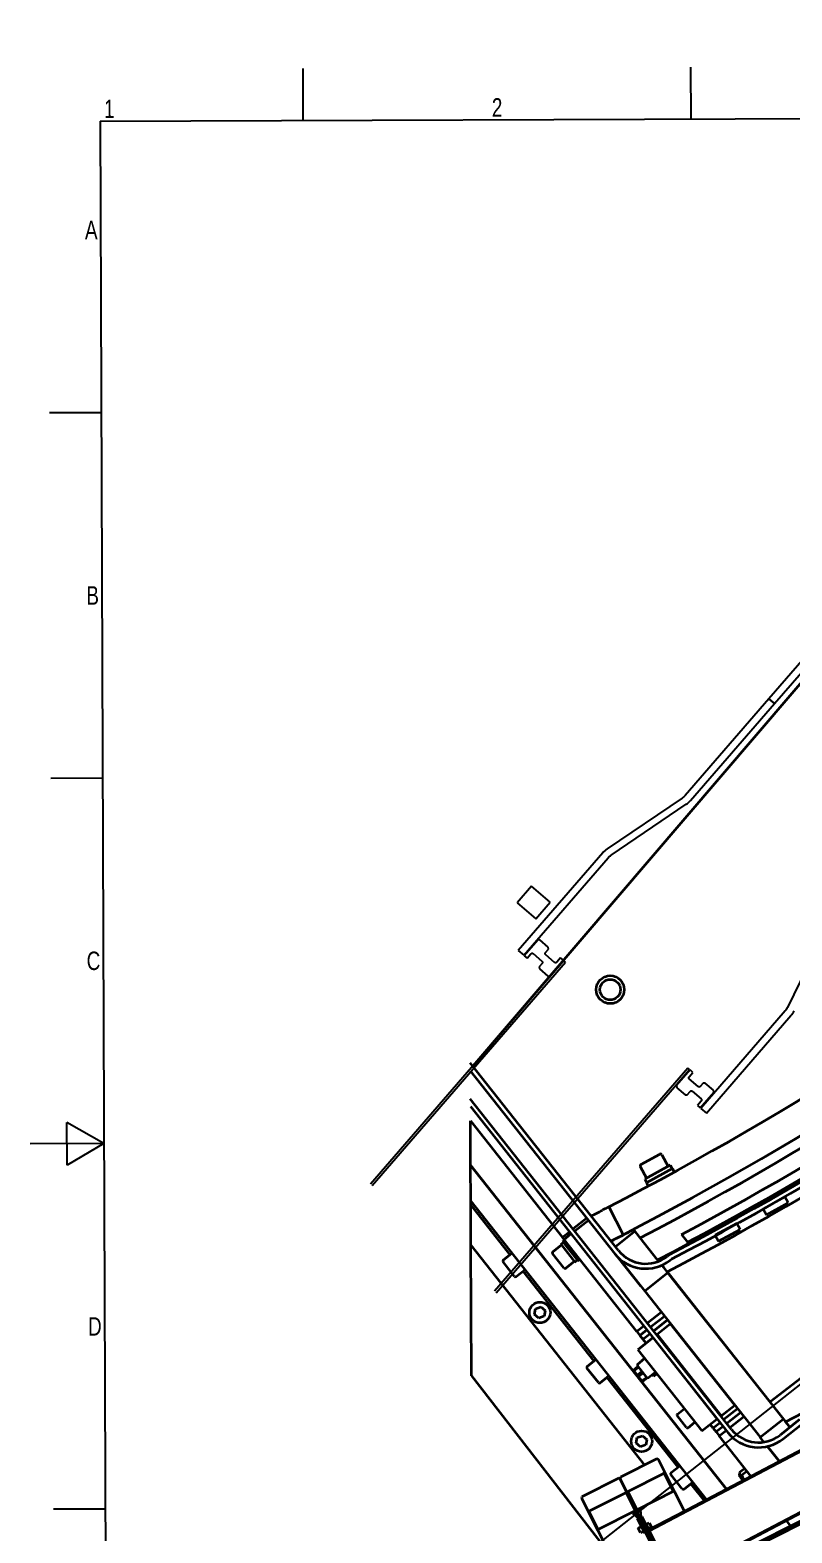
# Model space of a CAD drawing. Header units: millimetres. Extents: x -605 to 8012, y -2292 to 5879.
# Drawn here: x 4211 to 4727, y 1692 to 2710 of the extents above; entities that cross this region are included whole.
import ezdxf

# ---------------------------------------------------------------- set-up
doc = ezdxf.new("R2010")
doc.units = ezdxf.units.MM
doc.header["$LTSCALE"] = 5
doc.layers.get('0').update_dxf_attribs({"lineweight": 25})
doc.layers.add('Arestas Visíveis', color=7, linetype='Continuous', lineweight=35)
doc.layers.add('Legenda', color=7, linetype='Continuous', lineweight=25)
doc.layers.add('Dimensão', color=7, linetype='Continuous', lineweight=18, true_color=0x006400)
doc.layers.add('Geometria de Sketch', color=7, linetype='Continuous', lineweight=35, true_color=0x008080)
doc.styles.add('Texto_2_5 - LNLS', font='SwissCL.ttf')
doc.styles.add('Texto_2_5_COTA - LNLS', font='SwissCLI.ttf')
doc.dimstyles.new('PADRAO-LNLS', dxfattribs={"dimscale": 5, "dimtxt": 2.5, "dimasz": 2.5, "dimexe": 1, "dimexo": 1, "dimgap": 0.25, "dimtad": 1, "dimdec": 1, "dimrnd": 1e-08, "dimzin": 0, "dimtxsty": 'Texto_2_5_COTA - LNLS', "dimcen": 0.09, "dimdle": 4, "dimclrd": 98, "dimclre": 98, "dimclrt": 1, "dimadec": 1, "dimazin": 0, "dimtfac": 0.6, "dimtdec": 3, "dimtmove": 0, "dimatfit": 3, "dimfxl": 1, "dimtolj": 1, "dimtzin": 0, "dimlwd": 15, "dimlwe": 15, "dimarcsym": 0})

# ---------------------------------------------------------------- blocks, each defined once
blk = doc.blocks.new('Borders A3')
at = {"layer": 'Legenda'}
for p, q in [((52.5, 287), (52.5, 294)), ((105, 287), (105, 294)), ((25, 287), (410, 287)), ((25, 287), (25, 10)), ((25, 247.5), (18, 247.5)), ((25, 198), (18, 198)), ((20, 145.61), (20, 151.39)), ((25, 148.5), (20, 151.39)), ((25, 148.5), (15, 148.5)), ((25, 148.5), (20, 145.61)), ((25, 99), (18, 99))]:
    blk.add_line(p, q, dxfattribs=at)
at = {"layer": 'Legenda', "color": 236, "true_color": 0x800040, "char_height": 2.5, "style": 'Texto_2_5 - LNLS'}
for s, insert, attachment_point in [('1', (26.25, 287.4), 8), ('2', (78.75, 287.4), 8), ('A', (24.6, 272.25), 6), ('B', (24.6, 222.75), 6), ('C', (24.6, 173.25), 6), ('D', (24.6, 123.75), 6)]:
    blk.add_mtext(s, dxfattribs=dict(at, insert=insert, attachment_point=attachment_point))
blk = doc.blocks.new('*D29')
at = {"layer": 'Defpoints', "color": 0, "linetype": 'Continuous', "transparency": 16777216}
for p in [(5101.3, 2083.8), (5040.9, 2036.1), (5098.4, 1963.3)]:
    blk.add_point(p, dxfattribs=at)
at = {"layer": 'Dimensão', "color": 98, "linetype": 'Continuous', "lineweight": 15, "transparency": 16777216}
for p, q in [((5093.6, 2093.6), (5085.8, 2103.5)), ((5044.8, 2039.2), (5105.2, 2086.9)), ((5102.3, 1966.4), (5162.7, 2014.1)), ((5166.5, 2001.2), (5174.3, 1991.4)), ((5376.1, 1735.9), (5174.3, 1991.4)), ((5830.1, 1735.9), (5376.1, 1735.9))]:
    blk.add_line(p, q, dxfattribs=at)
at = {"layer": 'Dimensão', "color": 98, "linetype": 'Continuous', "transparency": 16777216}
for points in [[(5095.2, 2094.9), (5091.9, 2092.3), (5101.3, 2083.8)], [(5168.2, 2002.5), (5164.9, 1999.9), (5158.8, 2011)]]:
    blk.add_solid(points, dxfattribs=at)
at = {"layer": 'Dimensão', "color": 1, "linetype": 'Continuous', "lineweight": 18, "transparency": 16777216, "insert": (5609.3, 1793.8), "char_height": 500, "attachment_point": 5, "style": 'Texto_2_5_COTA - LNLS'}
blk.add_mtext('\\A1;{\\H12.45;55,7 - (Centro Bloco Laminas e Centro Camara de Vacuo)}', dxfattribs=at)

msp = doc.modelspace()

# ---------------------------------------------------------------- linework, layer by layer
for p, q in [((4770.7091, 2325.54449), (4711.15544, 2256.73779)), ((4714.93603, 2253.46561), (4777.76186, 2326.0529)), ((4711.15544, 2256.73779), (4654.37052, 2191.13)), ((4658.15111, 2187.85782), (4714.93603, 2253.46561)), ((4711.15544, 2256.73779), (4714.93603, 2253.46561)), ((4714.93603, 2253.46561), (4711.15544, 2256.73779)), ((4652.41908, 2189.39602), (4601.56877, 2154.93784)), ((4604.37364, 2150.79867), (4655.22394, 2185.25685)), ((4598.64161, 2152.33687), (4541.42589, 2086.23136)), ((4545.20648, 2082.95918), (4602.42219, 2149.06469)), ((4550.41149, 2129.86661), (4540.66263, 2118.46663)), ((4563.11654, 2119.00172), (4550.41149, 2129.86661)), ((4540.66263, 2118.46663), (4553.36767, 2107.60173)), ((4553.36767, 2107.60173), (4563.11654, 2119.00172)), ((4750.51154, 2102.78342), (4723.70298, 2047.51661)), ((4554.74664, 2093.21761), (4545.58454, 2082.63196)), ((4556.15719, 2093.31929), (4554.74664, 2093.21761)), ((4561.82808, 2088.41102), (4556.15719, 2093.31929)), ((4559.96646, 2084.73211), (4561.92976, 2087.00046)), ((4561.92976, 2087.00046), (4561.82808, 2088.41102)), ((4572.41374, 2079.24891), (4441.52659, 1928.02539)), ((4442.66076, 1927.04373), (4573.54791, 2078.26726)), ((4541.42589, 2086.23136), (4545.20648, 2082.95918)), ((4545.58454, 2082.63196), (4547.47483, 2080.99587)), ((4547.47483, 2080.99587), (4550.09258, 2084.02034)), ((4551.50313, 2084.12203), (4557.55207, 2078.88654)), ((4557.65375, 2077.47598), (4555.69045, 2075.20763)), ((4566.11708, 2078.08607), (4560.06814, 2083.32156)), ((4562.87358, 2068.99048), (4572.03568, 2079.57613)), ((4570.14538, 2081.21222), (4567.52764, 2078.18775)), ((4572.03568, 2079.57613), (4570.14538, 2081.21222)), ((4573.54791, 2078.26726), (4572.41374, 2079.24891)), ((4555.69045, 2075.20763), (4555.79213, 2073.79708)), ((4555.79213, 2073.79708), (4561.46302, 2068.8888)), ((4561.46302, 2068.8888), (4562.87358, 2068.99048)), ((5040.87693, 2036.10499), (4503.60443, 1611.85017)), ((4722.26682, 2045.33664), (4665.05111, 1979.23113)), ((4668.83169, 1975.95895), (4726.04741, 2042.06446)), ((4656.34274, 2006.60658), (4525.45559, 1855.38306)), ((4526.58977, 1854.40141), (4657.47692, 2005.62493)), ((4657.85498, 2005.29771), (4648.69288, 1994.71206)), ((4657.47692, 2005.62493), (4656.34274, 2006.60658)), ((4659.74528, 2003.66162), (4657.85498, 2005.29771)), ((4657.12753, 2000.63715), (4659.74528, 2003.66162)), ((4663.27816, 1993.99111), (4657.22922, 1999.2266)), ((4666.65202, 1996.36114), (4664.68871, 1994.09279)), ((4668.06258, 1996.46282), (4666.65202, 1996.36114)), ((4673.73346, 1991.55455), (4668.06258, 1996.46282)), ((4648.69288, 1994.71206), (4648.79456, 1993.30151)), ((4648.79456, 1993.30151), (4654.46546, 1988.39323)), ((4654.46546, 1988.39323), (4655.87601, 1988.49491)), ((4655.87601, 1988.49491), (4657.83932, 1990.76327)), ((4659.24987, 1990.86495), (4665.29881, 1985.62946)), ((4664.67305, 1979.55835), (4673.83515, 1990.14399)), ((4673.83515, 1990.14399), (4673.73346, 1991.55455)), ((4665.40049, 1984.21891), (4662.78275, 1981.19444)), ((4662.78275, 1981.19444), (4664.67305, 1979.55835)), ((4665.05111, 1979.23113), (4668.83169, 1975.95895)), ((4592.9386, 1903.64126), (4589.14824, 1908.44134)), ((4594.99424, 1901.42902), (4593.09397, 1903.05351))]:
    msp.add_line(p, q)
for points in [[(4654.37052, 2191.13), (4653.83549, 2190.51184), (4653.15048, 2189.89164), (4652.41908, 2189.39602)], [(4655.22394, 2185.25685), (4656.32104, 2186.00029), (4657.34856, 2186.93058), (4658.15111, 2187.85782)], [(4601.56877, 2154.93784), (4600.47167, 2154.19441), (4599.44416, 2153.26411), (4598.64161, 2152.33687)], [(4602.42219, 2149.06469), (4602.95723, 2149.68285), (4603.64224, 2150.30305), (4604.37364, 2150.79867)], [(4723.70298, 2047.51661), (4723.31738, 2046.72168), (4722.80185, 2045.9548), (4722.26682, 2045.33664)], [(4726.04741, 2042.06446), (4726.84996, 2042.99171), (4727.62326, 2044.14203), (4728.20165, 2045.33442)]]:
    msp.add_open_spline(points, degree=3)
for points, knots in [([(4550.09258, 2084.02034), (4550.17334, 2084.11366), (4550.29025, 2084.20458), (4550.5109, 2084.31519), (4550.6537, 2084.35445), (4550.89989, 2084.37219), (4551.04684, 2084.35382), (4551.28108, 2084.276), (4551.40981, 2084.20279), (4551.50313, 2084.12203)], [0, 0, 0, 0, 0.007404812577, 0.007404812577, 0.014809625751, 0.014809625751, 0.022214439659, 0.022214439659, 0.02961925419, 0.02961925419, 0.02961925419, 0.02961925419]), ([(4557.55207, 2078.88654), (4557.64539, 2078.80577), (4557.73631, 2078.68887), (4557.84691, 2078.46821), (4557.88617, 2078.32541), (4557.90392, 2078.07923), (4557.88555, 2077.93227), (4557.80773, 2077.69803), (4557.73452, 2077.5693), (4557.65375, 2077.47598)], [0.029619254784, 0.029619254784, 0.029619254784, 0.029619254784, 0.037024069733, 0.037024069733, 0.044428883928, 0.044428883928, 0.051833697182, 0.051833697182, 0.059238509645, 0.059238509645, 0.059238509645, 0.059238509645]), ([(4560.06814, 2083.32156), (4560.01737, 2083.3655), (4559.97115, 2083.41445), (4559.88923, 2083.52086), (4559.85373, 2083.57805), (4559.76703, 2083.75535), (4559.73322, 2083.88238), (4559.7162, 2084.14226), (4559.73315, 2084.27261), (4559.81607, 2084.51949), (4559.88124, 2084.63365), (4559.96646, 2084.73211)], [-0.03149629089, -0.03149629089, -0.03149629089, -0.03149629089, -0.027467478112, -0.027467478112, -0.023438665515, -0.023438665515, -0.015625773529, -0.015625773529, -0.007812885719, -0.007812885719, 0, 0, 0, 0]), ([(4567.52764, 2078.18775), (4567.4837, 2078.13698), (4567.43475, 2078.09076), (4567.32834, 2078.00884), (4567.27114, 2077.97334), (4567.09384, 2077.88664), (4566.96681, 2077.85283), (4566.70694, 2077.83581), (4566.57658, 2077.85276), (4566.3297, 2077.93568), (4566.21554, 2078.00085), (4566.11708, 2078.08607)], [-0.031496296308, -0.031496296308, -0.031496296308, -0.031496296308, -0.027467494444, -0.027467494444, -0.023438692321, -0.023438692321, -0.01562580028, -0.01562580028, -0.007812901633, -0.007812901633, 0, 0, 0, 0]), ([(4657.22922, 1999.2266), (4657.17845, 1999.27054), (4657.13223, 1999.31948), (4657.05031, 1999.4259), (4657.01481, 1999.48309), (4656.92811, 1999.66039), (4656.8943, 1999.78742), (4656.87728, 2000.0473), (4656.89423, 2000.17765), (4656.97715, 2000.42453), (4657.04232, 2000.53869), (4657.12753, 2000.63715)], [-0.03149629534, -0.03149629534, -0.03149629534, -0.03149629534, -0.027467479434, -0.027467479434, -0.02343866374, -0.02343866374, -0.01562577007, -0.01562577007, -0.007812883261, -0.007812883261, 0, 0, 0, 0]), ([(4657.83932, 1990.76327), (4657.92008, 1990.85658), (4658.03699, 1990.9475), (4658.25764, 1991.05811), (4658.40044, 1991.09737), (4658.64663, 1991.11512), (4658.79358, 1991.09674), (4659.02782, 1991.01893), (4659.15656, 1990.94571), (4659.24987, 1990.86495)], [0.059238509645, 0.059238509645, 0.059238509645, 0.059238509645, 0.066643322108, 0.066643322108, 0.074048135362, 0.074048135362, 0.081452949557, 0.081452949557, 0.088857764505, 0.088857764505, 0.088857764505, 0.088857764505]), ([(4664.68871, 1994.09279), (4664.64477, 1994.04202), (4664.59583, 1993.9958), (4664.48941, 1993.91388), (4664.43222, 1993.87838), (4664.25492, 1993.79168), (4664.12789, 1993.75787), (4663.86801, 1993.74085), (4663.73766, 1993.7578), (4663.49078, 1993.84072), (4663.37662, 1993.90589), (4663.27816, 1993.99111)], [-0.031496291542, -0.031496291542, -0.031496291542, -0.031496291542, -0.027467487703, -0.027467487703, -0.023438683707, -0.023438683707, -0.01562579279, -0.01562579279, -0.007812897575, -0.007812897575, 0, 0, 0, 0]), ([(4665.29881, 1985.62946), (4665.39213, 1985.54869), (4665.48305, 1985.43179), (4665.59365, 1985.21113), (4665.63292, 1985.06834), (4665.65066, 1984.82215), (4665.63229, 1984.6752), (4665.55447, 1984.44096), (4665.48126, 1984.31222), (4665.40049, 1984.21891)], [-0.02961925419, -0.02961925419, -0.02961925419, -0.02961925419, -0.022214439659, -0.022214439659, -0.014809625751, -0.014809625751, -0.007404812577, -0.007404812577, 0, 0, 0, 0])]:
    msp.add_open_spline(points, degree=3, knots=knots)
at = {"layer": 'Arestas Visíveis'}
for p, q in [((5023.03342, 2606.61274), (4510.7383, 2007.93088)), ((6138.12554, 2410.20131), (4680.2322, 1673.31535)), ((4680.98403, 1671.8279), (6138.13251, 2408.33736)), ((4609.44783, 1882.926), (4508.96187, 2010.18052)), ((4508.98207, 2004.77624), (4606.83178, 1880.86024)), ((4685.89292, 1761.89773), (4509.05281, 1985.84646)), ((4509.07301, 1980.44217), (4683.27686, 1759.83197)), ((4509.22126, 1940.7714), (4509.10917, 1970.76519)), ((4509.10917, 1970.76519), (4571.43977, 1891.83028)), ((4624.51176, 1941.32733), (4637.40642, 1948.31581)), ((4638.76208, 1947.91311), (4643.05047, 1940.00048)), ((4509.31215, 1916.45212), (4509.22126, 1940.7714)), ((4509.22126, 1940.7714), (4682.52176, 1721.3052)), ((4682.52176, 1721.3052), (4509.22126, 1940.7714)), ((4624.10906, 1939.97166), (4628.39745, 1932.05903)), ((4644.36924, 1940.71521), (4627.07867, 1931.3443)), ((4645.7864, 1938.45014), (4628.20278, 1928.9204)), ((4644.36924, 1940.71521), (4645.63987, 1938.37073)), ((4645.7864, 1938.45014), (4647.04635, 1936.12538)), ((4627.07867, 1931.3443), (4628.34931, 1928.99981)), ((4628.20278, 1928.9204), (4629.46272, 1926.59564)), ((4509.32224, 1913.74997), (4509.31215, 1916.45212)), ((4509.31215, 1916.45212), (4669.01282, 1714.20861)), ((4509.42323, 1886.72854), (4509.32224, 1913.74997)), ((4509.32224, 1913.74997), (4535.90374, 1880.0874)), ((4705.66425, 1914.08702), (4720.19928, 1922.24243)), ((4705.72029, 1913.98714), (4705.66425, 1914.08702)), ((4721.83036, 1919.33543), (4707.29534, 1911.18001)), ((4709.57885, 1907.1102), (4724.11388, 1915.26562)), ((4720.19928, 1922.24243), (4720.20183, 1922.23789)), ((4724.11388, 1915.26562), (4721.83036, 1919.33543)), ((4587.90353, 1904.83081), (4578.74017, 1897.59501)), ((4579.77305, 1896.28698), (4588.9364, 1903.52278)), ((4602.86493, 1912.56472), (4612.47389, 1893.70417)), ((4673.28394, 1896.45453), (4687.95908, 1904.35503)), ((4687.95908, 1904.35503), (4688.08123, 1904.12815)), ((4707.29534, 1911.18001), (4709.57885, 1907.1102)), ((4576.12412, 1895.52925), (4571.43977, 1891.83028)), ((4572.47265, 1890.52225), (4577.15699, 1894.22122)), ((4620.54908, 1896.06575), (4607.32058, 1885.61993)), ((4624.12454, 1891.53782), (4619.5162, 1897.37378)), ((4652.00743, 1893.87813), (4656.13895, 1888.64602)), ((4673.46621, 1896.11595), (4673.28394, 1896.45453)), ((4689.53918, 1901.42), (4674.86404, 1893.5195)), ((4674.86404, 1893.5195), (4677.07618, 1889.41046)), ((4677.07618, 1889.41046), (4691.75132, 1897.31096)), ((4691.75132, 1897.31096), (4689.53918, 1901.42)), ((4509.75393, 1798.23748), (4509.42323, 1886.72854)), ((4509.42323, 1886.72854), (4627.0575, 1737.75755)), ((4564.84502, 1882.16313), (4570.73115, 1886.81108)), ((4570.36964, 1887.26889), (4571.93928, 1888.50835)), ((4570.36964, 1887.26889), (4579.87213, 1875.23503)), ((4571.43977, 1891.83028), (4572.47265, 1890.52225)), ((4571.52613, 1889.03156), (4572.83416, 1890.06444)), ((4571.52613, 1889.03156), (4581.85492, 1875.95127)), ((4621.74097, 1828.12928), (4572.47265, 1890.52225)), ((4635.83568, 1876.70693), (4624.12454, 1891.53782)), ((4538.93466, 1865.49165), (4531.18807, 1875.30187)), ((4531.32564, 1876.47232), (4537.21177, 1881.12028)), ((4572.45404, 1871.18246), (4564.70745, 1880.99268)), ((4573.62449, 1871.04489), (4579.51062, 1875.69284)), ((4579.87213, 1875.23503), (4581.44177, 1876.47449)), ((4581.85492, 1875.95127), (4583.16295, 1876.98415)), ((4624.47743, 1858.81866), (4608.94326, 1878.491)), ((4608.94326, 1878.491), (4624.47743, 1858.81866)), ((4636.56821, 1875.77927), (4635.83568, 1876.70693)), ((4640.17378, 1871.21321), (4638.70738, 1873.07024)), ((4643.6503, 1880.20291), (4642.22054, 1879.0739)), ((4643.78767, 1880.27492), (4643.6503, 1880.20291)), ((4644.2863, 1876.45785), (4645.47262, 1877.39462)), ((4540.10512, 1865.35408), (4545.99124, 1870.00203)), ((4544.68322, 1868.96915), (4592.71209, 1808.14582)), ((4642.75597, 1867.94314), (4627.05963, 1855.54859)), ((4642.23953, 1868.59715), (4640.17378, 1871.21321)), ((4642.23953, 1868.59715), (4722.49423, 1766.96333)), ((4720.94491, 1768.92537), (4642.75597, 1867.94314)), ((4624.47743, 1858.81866), (4627.05963, 1855.54859)), ((4627.05963, 1855.54859), (4705.24856, 1756.53082)), ((4552.50295, 1839.74184), (4553.20792, 1843.52573)), ((4553.20792, 1843.52573), (4556.83736, 1844.80715)), ((4556.83736, 1844.80715), (4559.76181, 1842.30468)), ((4559.76181, 1842.30468), (4559.05684, 1838.52079)), ((4555.4274, 1837.23937), (4552.50295, 1839.74184)), ((4559.05684, 1838.52079), (4555.4274, 1837.23937)), ((4638.35294, 1841.24685), (4629.04138, 1833.89401)), ((4631.10713, 1831.27796), (4640.41869, 1838.63079)), ((4633.17289, 1828.6619), (4642.48445, 1836.01473)), ((4644.61857, 1833.3121), (4635.46237, 1826.08195)), ((4687.99949, 1778.3749), (4644.61857, 1833.3121)), ((4626.42532, 1831.82826), (4621.74097, 1828.12928)), ((4621.74097, 1828.12928), (4623.80673, 1825.51323)), ((4632.84631, 1824.01619), (4622.38208, 1815.75316)), ((4623.80673, 1825.51323), (4628.49108, 1829.2122)), ((4623.80673, 1825.51323), (4625.87249, 1822.89717)), ((4625.87249, 1822.89717), (4630.55683, 1826.59614)), ((4628.00661, 1820.19454), (4625.87249, 1822.89717)), ((4676.22723, 1769.07899), (4632.84631, 1824.01619)), ((4635.30701, 1825.95927), (4635.46237, 1826.08195)), ((4635.46237, 1826.08195), (4678.84329, 1771.14475)), ((4622.38208, 1815.75316), (4665.763, 1760.81596)), ((4595.743, 1793.55008), (4587.99641, 1803.36029)), ((4588.13399, 1804.53075), (4594.02011, 1809.1787)), ((4619.43167, 1802.00874), (4622.70174, 1804.59094)), ((4619.43167, 1802.00874), (4619.86286, 1801.46268)), ((4623.13293, 1804.04488), (4619.86286, 1801.46268)), ((4628.61493, 1797.10253), (4622.21108, 1805.2123)), ((4622.32114, 1806.14867), (4627.03004, 1809.86703)), ((4624.93893, 1808.48116), (4626.90097, 1810.03048)), ((4625.068, 1808.31771), (4624.93893, 1808.48116)), ((4509.75393, 1798.23748), (4602.2344, 1679.06647)), ((4596.91346, 1793.4125), (4602.79959, 1798.06046)), ((4601.49156, 1797.02758), (4649.52043, 1736.20425)), ((4622.09911, 1798.63071), (4619.86286, 1801.46268)), ((4622.09911, 1798.63071), (4625.36918, 1801.21291)), ((4622.09911, 1798.63071), (4622.9615, 1797.53859)), ((4626.23157, 1800.12079), (4622.9615, 1797.53859)), ((4625.19775, 1794.70663), (4622.9615, 1797.53859)), ((4625.19775, 1794.70663), (4628.46782, 1797.28882)), ((4625.19775, 1794.70663), (4625.62894, 1794.16057)), ((4629.04233, 1796.85593), (4625.62894, 1794.16057)), ((4629.55129, 1796.99247), (4634.26019, 1800.71083)), ((4633.20196, 1798.01693), (4632.29815, 1799.16151)), ((4633.20196, 1798.01693), (4635.164, 1799.56625)), ((4655.46978, 1763.09378), (4649.06593, 1771.20356)), ((4649.17599, 1772.13992), (4653.88489, 1775.85829)), ((4678.84329, 1771.14475), (4678.68793, 1771.02207)), ((4678.84329, 1771.14475), (4687.99949, 1778.3749)), ((4689.99688, 1775.84541), (4680.68532, 1768.49258)), ((4692.06264, 1773.22936), (4682.75108, 1765.87653)), ((4656.40614, 1762.98372), (4661.11504, 1766.70209)), ((4665.763, 1760.81596), (4676.22723, 1769.07899)), ((4673.38492, 1762.72785), (4671.38752, 1765.25734)), ((4678.06926, 1766.42682), (4673.38492, 1762.72785)), ((4673.38492, 1762.72785), (4675.45068, 1760.11179)), ((4680.13502, 1763.81077), (4675.45068, 1760.11179)), ((4677.51643, 1757.49574), (4682.20078, 1761.19471)), ((4684.81684, 1763.26047), (4694.1284, 1770.6133)), ((4705.24856, 1756.53082), (4720.94491, 1768.92537)), ((4731.87618, 1768.47728), (4718.66563, 1758.04563)), ((4720.73138, 1755.42957), (4733.69573, 1765.66681)), ((4724.55998, 1764.34727), (4722.49423, 1766.96333)), ((4725.36113, 1763.3327), (4724.55998, 1764.34727)), ((4621.36154, 1752.53994), (4622.06652, 1756.32382)), ((4624.286, 1750.03746), (4621.36154, 1752.53994)), ((4622.06652, 1756.32382), (4625.69595, 1757.60524)), ((4627.91543, 1751.31888), (4624.286, 1750.03746)), ((4625.69595, 1757.60524), (4628.62041, 1755.10277)), ((4628.62041, 1755.10277), (4627.91543, 1751.31888)), ((4738.92473, 1750.93516), (4629.81919, 1693.61917)), ((4675.45068, 1760.11179), (4677.51643, 1757.49574)), ((4699.18278, 1730.05767), (4677.51643, 1757.49574)), ((4707.79751, 1753.30286), (4705.24856, 1756.53082)), ((4635.28674, 1741.91698), (4610.74368, 1729.5118)), ((4630.04477, 1693.17287), (4739.15726, 1750.49252)), ((4636.40638, 1741.54917), (4635.28674, 1741.91698)), ((4640.57904, 1733.29377), (4636.40638, 1741.54917)), ((4718.24539, 1740.07176), (4710.12409, 1750.3565)), ((4710.12409, 1750.3565), (4718.24539, 1740.07176)), ((4615.66817, 1719.76894), (4640.21122, 1732.17412)), ((4640.21122, 1732.17412), (4640.57904, 1733.29377)), ((4640.21122, 1732.17412), (4646.45139, 1719.82825)), ((4647.57104, 1719.46043), (4640.57904, 1733.29377)), ((4652.55134, 1721.6085), (4644.80475, 1731.41872)), ((4644.94233, 1732.58917), (4650.82845, 1737.23713)), ((4691.43855, 1729.64535), (4691.16845, 1731.49764)), ((4694.9129, 1735.46501), (4691.34369, 1732.6466)), ((4696.39801, 1733.58428), (4692.82879, 1730.76587)), ((4609.55372, 1728.91034), (4584.41568, 1716.20442)), ((4610.2255, 1728.68965), (4609.55372, 1728.91034)), ((4614.69889, 1719.83926), (4610.2255, 1728.68965)), ((4610.74368, 1729.5118), (4610.37587, 1728.39216)), ((4610.37587, 1728.39216), (4614.54853, 1720.13675)), ((4614.54853, 1720.13675), (4615.66817, 1719.76894)), ((4653.7218, 1721.47093), (4659.60793, 1726.11888)), ((4658.2999, 1725.08601), (4667.51183, 1713.4201)), ((4691.43855, 1729.64535), (4693.47901, 1727.06133)), ((4584.41568, 1716.20442), (4584.19499, 1715.53264)), ((4584.19499, 1715.53264), (4588.66838, 1706.68225)), ((4589.34017, 1706.46156), (4614.4782, 1719.16747)), ((4614.4782, 1719.16747), (4614.69889, 1719.83926)), ((4614.4782, 1719.16747), (4620.71837, 1706.8216)), ((4621.39016, 1706.60091), (4614.69889, 1719.83926)), ((4621.90834, 1707.42307), (4615.66817, 1719.76894)), ((4646.45139, 1719.82825), (4621.90834, 1707.42307)), ((4647.57104, 1719.46043), (4646.45139, 1719.82825)), ((4756.13195, 1718.17986), (4646.51185, 1660.59355)), ((4646.73743, 1660.14726), (4756.36448, 1717.73722)), ((4654.09218, 1706.55867), (4647.57104, 1719.46043)), ((4588.66838, 1706.68225), (4589.34017, 1706.46156)), ((4588.66838, 1706.68225), (4595.35965, 1693.4439)), ((4595.58034, 1694.11569), (4589.34017, 1706.46156)), ((4620.71837, 1706.8216), (4595.58034, 1694.11569)), ((4619.26149, 1704.96473), (4621.61571, 1706.15466)), ((4622.75318, 1701.68743), (4619.26149, 1704.96473)), ((4621.39016, 1706.60091), (4620.71837, 1706.8216)), ((4621.61571, 1706.15466), (4621.39016, 1706.60091)), ((4621.90834, 1707.42307), (4621.54052, 1706.30342)), ((4621.54052, 1706.30342), (4621.61571, 1706.15466)), ((4621.61571, 1706.15466), (4623.96994, 1707.3446)), ((4683.7168, 1583.29065), (4621.61571, 1706.15466)), ((4621.61571, 1706.15466), (4683.7168, 1583.29065)), ((4622.1582, 1701.3867), (4622.75318, 1701.68743)), ((4624.86478, 1696.03185), (4622.1582, 1701.3867)), ((4622.75318, 1701.68743), (4680.79439, 1586.85569)), ((4623.96994, 1707.3446), (4624.53813, 1702.58962)), ((4624.53813, 1702.58962), (4625.13311, 1702.89036)), ((4682.57934, 1587.75789), (4624.53813, 1702.58962)), ((4625.13311, 1702.89036), (4627.71406, 1697.78407)), ((4629.744, 1693.76793), (4654.09218, 1706.55867)), ((4654.09218, 1706.55867), (4654.16737, 1706.4099)), ((4722.82462, 1700.11785), (4725.80139, 1696.3481)), ((4595.58034, 1694.11569), (4595.35965, 1693.4439)), ((4595.35965, 1693.4439), (4602.57721, 1679.16429)), ((4622.63359, 1694.90411), (4624.86478, 1696.03185)), ((4624.13725, 1691.92919), (4622.63359, 1694.90411)), ((4626.36844, 1693.05693), (4624.13725, 1691.92919)), ((4625.61661, 1694.54439), (4624.86478, 1696.03185)), ((4625.61661, 1694.54439), (4626.36844, 1693.05693)), ((4627.12027, 1691.56948), (4626.36844, 1693.05693)), ((4627.71406, 1697.78407), (4628.16192, 1697.63695)), ((4627.71406, 1697.78407), (4629.36806, 1694.5117)), ((4628.16192, 1697.63695), (4630.09561, 1698.61432)), ((4629.66556, 1694.66205), (4628.16192, 1697.63695)), ((4631.59927, 1695.63941), (4629.36809, 1694.51166)), ((4629.36809, 1694.51166), (4629.744, 1693.76793)), ((4629.81919, 1693.61917), (4629.744, 1693.76793)), ((4629.81919, 1693.61917), (4630.04477, 1693.17287)), ((4630.04477, 1693.17287), (4646.51185, 1660.59355)), ((4630.09561, 1698.61432), (4631.59927, 1695.63941))]:
    msp.add_line(p, q, dxfattribs=at)
for centre, radius in [((4603.74803, 2059.68487), 9.48), ((4603.74803, 2059.68487), 6.98), ((4556.13238, 1841.02326), 7.08333), ((4624.99098, 1753.82135), 7.08333)]:
    msp.add_circle(centre, radius, dxfattribs=at)
for centre, radius, start, end in [((3576.25462, 3890.88959), 2228.83333, 297.42611141, 319.16634279), ((3576.25462, 3890.88959), 2250, 297.42208076, 319.17037344), ((3599.96778, 3871.61688), 2248.33333, 297.66259024, 318.92986399), ((3599.96778, 3871.61688), 2251.66667, 297.66653776, 318.92986396), ((3598.97796, 3862.11296), 2250, 297.62429781, 318.96815639), ((3593.75942, 3879.47909), 2250, 298.05587878, 318.53657542), ((3597.89094, 3874.24697), 2250, 298.05587878, 318.53657542), ((3679.23265, 3760.47913), 2250, 297.62429781, 318.96815639), ((3580.86296, 3885.05363), 2250, 297.62429781, 308.28561677), ((3592.57411, 3870.22274), 2250, 297.62429781, 307.20648117), ((4637.8829, 1947.43663), 1, 28.4562271, 118.4562271), ((4624.98824, 1940.44815), 1, 118.4562271, 208.4562271), ((3576.25462, 3890.88959), 2228.83333, 297.08034128, 297.29757567), ((3576.35791, 3890.75879), 2250, 297.18720271, 297.62429781), ((3576.25462, 3890.88959), 2250, 297.18720271, 297.29475425), ((4531.84208, 1875.81831), 0.83333, 128.2962271, 218.2962271), ((4565.36146, 1881.50912), 0.83333, 128.2962271, 218.2962271), ((4627.76023, 1897.3863), 26.66667, 218.29622562, 308.29622562), ((4627.76023, 1897.3863), 23.33333, 218.29622879, 308.29622879), ((4539.58868, 1866.00809), 0.83333, 218.2962271, 308.2962271), ((4573.10805, 1871.6989), 0.83333, 218.2962271, 308.2962271), ((4588.65042, 1803.87673), 0.83333, 128.2962271, 218.2962271), ((4622.73429, 1805.62546), 0.66667, 128.2962271, 218.2962271), ((4596.39702, 1794.06652), 0.83333, 218.2962271, 308.2962271), ((4629.13814, 1797.51568), 0.66667, 218.2962271, 308.2962271), ((4649.58914, 1771.61671), 0.66667, 128.2962271, 218.2962271), ((4655.99299, 1763.50693), 0.66667, 218.2962271, 308.2962271), ((4704.20532, 1776.35803), 23.33333, 218.2962271, 308.2962271), ((4704.20532, 1776.35803), 26.66667, 218.2962271, 308.2962271), ((4645.45877, 1731.93516), 0.83333, 128.2962271, 218.2962271), ((4653.20536, 1722.12494), 0.83333, 218.2962271, 308.2962271)]:
    msp.add_arc(centre, radius, start, end, dxfattribs=at)
for points, knots in [([(4602.86493, 1912.56472), (4602.86493, 1912.56472), (4602.75356, 1912.50691), (4602.30059, 1912.27195), (4601.95898, 1912.09481), (4601.17063, 1911.68637), (4600.67134, 1911.42784), (4599.57709, 1910.86193), (4598.98214, 1910.55455), (4598.42423, 1910.26663)], [0, 0, 0, 0, 0.11300659862, 0.11300659862, 0.22601319725, 0.22601319725, 0.33902081296, 0.33902081296, 0.45202842868, 0.45202842868, 0.45202842868, 0.45202842868]), ([(4608.03306, 1891.40634), (4608.59098, 1891.69424), (4609.18596, 1892.00159), (4610.28023, 1892.56744), (4610.77954, 1892.82593), (4611.56792, 1893.23432), (4611.90954, 1893.41144), (4612.36252, 1893.64637), (4612.47389, 1893.70417), (4612.47389, 1893.70417)], [-0.45202834644, -0.45202834644, -0.45202834644, -0.45202834644, -0.33902019291, -0.33902019291, -0.22601203938, -0.22601203938, -0.11300601969, -0.11300601969, 0, 0, 0, 0])]:
    msp.add_open_spline(points, degree=3, knots=knots, dxfattribs=at)
for points, weights in [([(4691.34369, 1732.6466), (4690.66921, 1730.58728), (4692.82879, 1730.76587)], [1, 1.15470053838, 1]), ([(4692.82879, 1730.76587), (4693.53194, 1728.9645), (4694.37062, 1727.52972)], [1, 1.04371940939, 1.06272802233])]:
    msp.add_rational_spline(points, weights, degree=2, dxfattribs=at)
at = {"layer": 'Geometria de Sketch'}
for p, q in [((4711.86181, 1780.42812), (5369.89205, 2291.78185)), ((4643.30931, 1867.31571), (4723.56401, 1765.68189))]:
    msp.add_line(p, q, dxfattribs=at)

# ---------------------------------------------------------------- block references
at = {"xscale": 5, "yscale": 5, "zscale": 5, "rotation": 0.2141206807140088}
msp.add_blockref('Borders A3', (4138.8266, 1212.44256), dxfattribs=at)

# ---------------------------------------------------------------- dimensions: what is measured, and where the dimension line sits
at = {"layer": 'Dimensão', "color": 98, "linetype": 'Continuous', "lineweight": 18, "true_color": 0x006400}
dim = msp.add_linear_dim(base=(5101.31549, 2083.83002), p1=(5098.358, 1963.31148), p2=(5040.87693, 2036.10499), angle=308.2962271, text='{\\H12.45;<> - (Centro Bloco Laminas e Centro Camara de Vacuo)}', dimstyle='PADRAO-LNLS', override={"dimscale": 5, "dimtxt": 100, "dimgap": 10, "dimtih": 1, "dimtoh": 1, "dimdec": 1, "dimlfac": 0.6, "dimpost": '', "dimtol": 0, "dimlim": 0, "dimtp": 0, "dimtm": 0, "dimtdec": 3, "dimtofl": 0, "dimtmove": 1, "dimatfit": 2}, dxfattribs=at)
dim.commit()
dim.dimension.update_dxf_attribs({"geometry": '*D29', "text_midpoint": (5381.54912, 1735.87204), "dimtype": 160})

doc.saveas('drawing.dxf')
